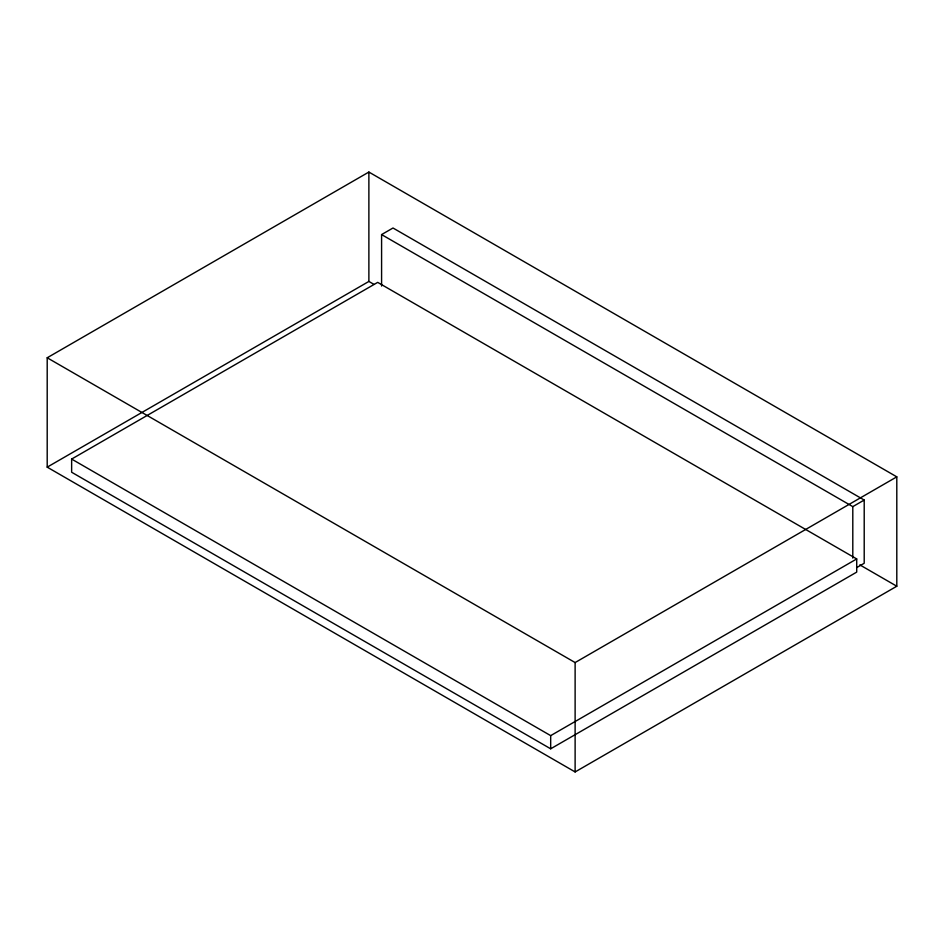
<?xml version="1.0" encoding="UTF-8"?>
<svg xmlns="http://www.w3.org/2000/svg" width="944" height="944" viewBox="0 0 944 944"><rect width="100%" height="100%" fill="white"/><g stroke="black" fill="none" stroke-linecap="round" stroke-linejoin="round"><path stroke-width="1.42" d="M47.2 357.776L368.88 172.056L896.8 476.85L896.8 586.224L575.12 771.944L47.2 467.15L47.2 357.776L575.12 662.558L896.8 476.85M381.588 286.044L381.588 234.584L392.999 228L864.208 500.049L864.208 563.273L856.609 567.663M47.2 467.15L368.88 281.442L373.977 284.38M71.638 459.067L377.683 282.374L856.715 558.942L856.715 572.111L550.682 748.804L71.638 472.236L71.638 459.067L550.682 735.636L856.715 558.942M381.588 234.584L852.798 506.633L864.208 500.049M859.819 564.878L896.8 586.224M852.798 506.633L852.798 558.093M575.12 662.558L575.12 771.944M550.682 735.636L550.682 748.804M368.88 172.056L368.88 281.442"/></g></svg>
